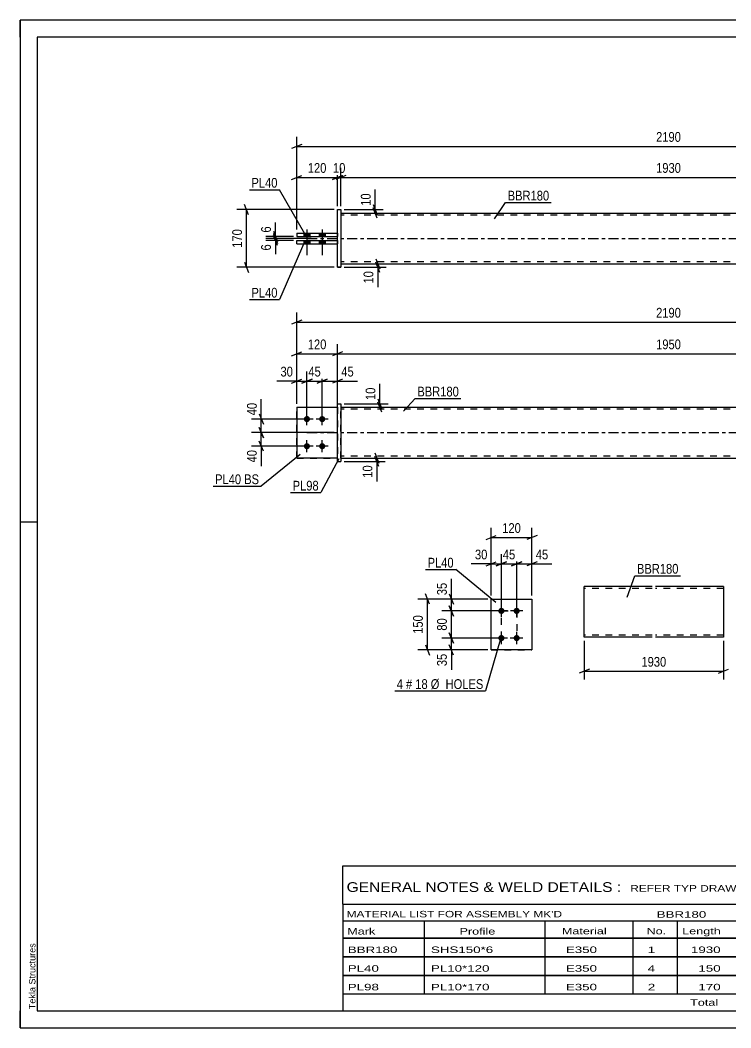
# Model space of a CAD drawing. Header units: millimetres. Extents: x 0 to 420, y 0 to 297.
# Drawn here: x 0 to 209.3, y 0 to 297 of the extents above; entities that cross this region are included whole.
import ezdxf

# ---------------------------------------------------------------- set-up
doc = ezdxf.new("R2010")
doc.units = ezdxf.units.MM
doc.linetypes.add('DXK_LINE_DOT2', pattern=[3.9198, 1.9599, -1.9599])
doc.linetypes.add('DXK_LINE_DOT3', pattern=[5.9187, 2.979, -0.9799, 0.9799, -0.9799])
doc.styles.add('Arial', font='ARIAL.TTF', dxfattribs={"height": 0.2})
doc.styles.add('Arial Narrow', font='ARIALN.TTF', dxfattribs={"height": 0.2})

# ---------------------------------------------------------------- blocks, each defined once
blk = doc.blocks.new('Unknown-580608626-1163')
at = {"color": 5, "linetype": 'Continuous'}
for p, q in [((420, 297), (0, 297)), ((0, 297), (0, 0)), ((0, 292), (0, 297)), ((415, 292), (5, 292)), ((5, 292), (5, 5)), ((5, 149), (0, 149)), ((0, 0), (0, 5)), ((5, 5), (415, 5)), ((0, 0), (420, 0))]:
    blk.add_line(p, q, dxfattribs=at)
at = {"color": 174, "linetype": 'Continuous', "style": 'Arial'}
blk.add_text('Tekla Structures', height=1.9102, rotation=90, dxfattribs=at).set_placement((4.5, 5.5))
blk = doc.blocks.new('Part-580608626-1769 - 1733')
at = {"color": 2, "linetype": 'Continuous'}
for p, q in [((81.47, 182.93), (93.47, 182.93)), ((81.47, 182.93), (81.47, 167.93)), ((93.47, 167.93), (81.47, 167.93)), ((81.47, 167.93), (81.47, 167.93))]:
    blk.add_line(p, q, dxfattribs=at)
at = {"color": 7, "linetype": 'DXK_LINE_DOT2'}
for p, q in [((81.47, 182.93), (93.47, 182.93)), ((93.47, 182.93), (93.47, 182.93)), ((93.47, 182.93), (93.47, 167.93)), ((81.47, 167.93), (93.47, 167.93))]:
    blk.add_line(p, q, dxfattribs=at)
blk = doc.blocks.new('Part-580608626-1759 - 1733')
at = {"color": 2, "linetype": 'Continuous'}
for p, q in [((93.47, 183.93), (94.47, 183.93)), ((93.47, 183.93), (94.47, 183.93)), ((93.47, 166.93), (93.47, 183.93)), ((94.47, 183.93), (94.47, 183.93)), ((94.47, 183.93), (94.47, 183.93)), ((94.47, 183.93), (94.47, 166.93)), ((93.47, 166.93), (94.47, 166.93))]:
    blk.add_line(p, q, dxfattribs=at)
at = {"color": 7, "linetype": 'DXK_LINE_DOT2'}
blk.add_line((93.47, 166.93), (94.47, 166.93), dxfattribs=at)
blk = doc.blocks.new('Part-580608626-1764 - 1733')
at = {"color": 7, "linetype": 'DXK_LINE_DOT2'}
for p, q in [((81.47, 182.93), (93.47, 182.93)), ((81.47, 182.93), (93.47, 182.93)), ((81.47, 167.93), (81.47, 182.93)), ((93.47, 182.93), (93.47, 182.93)), ((93.47, 182.93), (93.47, 167.93)), ((81.47, 167.93), (93.47, 167.93)), ((93.47, 167.93), (81.47, 167.93)), ((81.47, 167.93), (81.47, 167.93))]:
    blk.add_line(p, q, dxfattribs=at)
blk = doc.blocks.new('Part-580608626-1779 - 1733')
at = {"color": 2, "linetype": 'Continuous'}
for p, q in [((94.47, 182.93), (287.49, 182.93)), ((94.47, 167.93), (287.49, 167.93))]:
    blk.add_line(p, q, dxfattribs=at)
at = {"color": 7, "linetype": 'DXK_LINE_DOT2'}
for p, q in [((94.47, 167.93), (94.47, 182.93)), ((287.49, 182.33), (94.47, 182.33)), ((287.49, 182.93), (287.49, 167.93)), ((287.49, 168.53), (94.47, 168.53))]:
    blk.add_line(p, q, dxfattribs=at)
at = {"color": 7, "linetype": 'DXK_LINE_DOT3'}
blk.add_line((84.47, 175.43), (297.49, 175.43), dxfattribs=at)
blk = doc.blocks.new('Bolt-580608626-1781 - 1733')
at = {"linetype": 'Continuous'}
for points in [[(84.47, 180.33), (84.65, 180.31), (84.83, 180.25), (84.99, 180.15), (85.13, 180.03), (85.24, 179.88), (85.32, 179.7), (85.36, 179.52), (85.36, 179.33), (85.32, 179.15), (85.24, 178.98), (85.13, 178.82), (84.99, 178.7), (84.83, 178.6), (84.65, 178.55), (84.47, 178.53), (84.28, 178.55), (84.1, 178.6), (83.94, 178.7), (83.8, 178.82), (83.69, 178.98), (83.61, 179.15), (83.57, 179.33), (83.57, 179.52), (83.61, 179.7), (83.69, 179.88), (83.8, 180.03), (83.94, 180.15), (84.1, 180.25), (84.28, 180.31)], [(88.97, 180.33), (89.15, 180.31), (89.33, 180.25), (89.49, 180.15), (89.63, 180.03), (89.74, 179.88), (89.82, 179.7), (89.86, 179.52), (89.86, 179.33), (89.82, 179.15), (89.74, 178.98), (89.63, 178.82), (89.49, 178.7), (89.33, 178.6), (89.15, 178.55), (88.97, 178.53), (88.78, 178.55), (88.6, 178.6), (88.44, 178.7), (88.3, 178.82), (88.19, 178.98), (88.11, 179.15), (88.07, 179.33), (88.07, 179.52), (88.11, 179.7), (88.19, 179.88), (88.3, 180.03), (88.44, 180.15), (88.6, 180.25), (88.78, 180.31)], [(84.47, 172.33), (84.65, 172.31), (84.83, 172.25), (84.99, 172.15), (85.13, 172.03), (85.24, 171.88), (85.32, 171.7), (85.36, 171.52), (85.36, 171.33), (85.32, 171.15), (85.24, 170.98), (85.13, 170.82), (84.99, 170.7), (84.83, 170.6), (84.65, 170.55), (84.47, 170.53), (84.28, 170.55), (84.1, 170.6), (83.94, 170.7), (83.8, 170.82), (83.69, 170.98), (83.61, 171.15), (83.57, 171.33), (83.57, 171.52), (83.61, 171.7), (83.69, 171.88), (83.8, 172.03), (83.94, 172.15), (84.1, 172.25), (84.28, 172.31)], [(88.97, 172.33), (89.15, 172.31), (89.33, 172.25), (89.49, 172.15), (89.63, 172.03), (89.74, 171.88), (89.82, 171.7), (89.86, 171.52), (89.86, 171.33), (89.82, 171.15), (89.74, 170.98), (89.63, 170.82), (89.49, 170.7), (89.33, 170.6), (89.15, 170.55), (88.97, 170.53), (88.78, 170.55), (88.6, 170.6), (88.44, 170.7), (88.3, 170.82), (88.19, 170.98), (88.11, 171.15), (88.07, 171.33), (88.07, 171.52), (88.11, 171.7), (88.19, 171.88), (88.3, 172.03), (88.44, 172.15), (88.6, 172.25), (88.78, 172.31)]]:
    blk.add_hatch(color=1, dxfattribs=at).paths.add_polyline_path(points)
at = {"color": 1, "linetype": 'Continuous'}
for p, q in [((84.47, 177.63), (84.47, 181.23)), ((88.97, 177.63), (88.97, 181.23)), ((86.27, 179.43), (82.67, 179.43)), ((90.77, 179.43), (87.17, 179.43)), ((84.47, 169.63), (84.47, 173.23)), ((88.97, 169.63), (88.97, 173.23)), ((86.27, 171.43), (82.67, 171.43)), ((90.77, 171.43), (87.17, 171.43))]:
    blk.add_line(p, q, dxfattribs=at)
blk = doc.blocks.new('Bolt-580608626-1398 - 1390')
at = {"linetype": 'Continuous'}
for points in [[(83.57, 233.26), (85.37, 233.26), (85.37, 234.26), (83.57, 234.26)], [(83.57, 233.26), (85.37, 233.26), (85.37, 234.26), (83.57, 234.26)], [(83.57, 231.06), (85.37, 231.06), (85.37, 232.06), (83.57, 232.06)], [(83.57, 231.06), (85.37, 231.06), (85.37, 232.06), (83.57, 232.06)], [(88.07, 233.26), (89.87, 233.26), (89.87, 234.26), (88.07, 234.26)], [(88.07, 233.26), (89.87, 233.26), (89.87, 234.26), (88.07, 234.26)], [(88.07, 231.06), (89.87, 231.06), (89.87, 232.06), (88.07, 232.06)], [(88.07, 231.06), (89.87, 231.06), (89.87, 232.06), (88.07, 232.06)]]:
    blk.add_hatch(color=1, dxfattribs=at).paths.add_polyline_path(points)
at = {"color": 1, "linetype": 'Continuous'}
for p, q in [((84.47, 235.26), (84.47, 227.76)), ((84.47, 235.26), (84.47, 227.76)), ((88.97, 235.26), (88.97, 227.76)), ((88.97, 235.26), (88.97, 227.76)), ((83.57, 234.26), (83.57, 233.26)), ((83.57, 234.26), (83.57, 233.26)), ((83.57, 232.06), (83.57, 231.06)), ((83.57, 232.06), (83.57, 231.06)), ((85.37, 234.26), (85.37, 233.26)), ((85.37, 234.26), (85.37, 233.26)), ((85.37, 232.06), (85.37, 231.06)), ((85.37, 232.06), (85.37, 231.06)), ((88.07, 234.26), (88.07, 233.26)), ((88.07, 234.26), (88.07, 233.26)), ((88.07, 232.06), (88.07, 231.06)), ((88.07, 232.06), (88.07, 231.06)), ((89.87, 234.26), (89.87, 233.26)), ((89.87, 234.26), (89.87, 233.26)), ((89.87, 232.06), (89.87, 231.06)), ((89.87, 232.06), (89.87, 231.06))]:
    blk.add_line(p, q, dxfattribs=at)
blk = doc.blocks.new('Part-580608626-1441 - 1390')
at = {"color": 2, "linetype": 'Continuous'}
for p, q in [((81.47, 232.06), (93.47, 232.06)), ((81.47, 232.06), (93.47, 232.06)), ((81.47, 231.06), (81.47, 232.06)), ((81.47, 231.06), (93.47, 231.06))]:
    blk.add_line(p, q, dxfattribs=at)
at = {"color": 7, "linetype": 'DXK_LINE_DOT2'}
for p, q in [((81.47, 232.06), (81.47, 232.06)), ((81.47, 232.06), (81.47, 232.06)), ((93.47, 232.06), (93.47, 231.06)), ((81.47, 231.06), (93.47, 231.06))]:
    blk.add_line(p, q, dxfattribs=at)
blk = doc.blocks.new('Part-580608626-1425 - 1390')
at = {"color": 2, "linetype": 'Continuous'}
for p, q in [((94.47, 240.16), (287.49, 240.16)), ((94.47, 225.16), (287.49, 225.16))]:
    blk.add_line(p, q, dxfattribs=at)
at = {"color": 7, "linetype": 'DXK_LINE_DOT2'}
for p, q in [((94.47, 240.16), (94.47, 225.16)), ((287.49, 239.56), (94.47, 239.56)), ((287.49, 240.16), (287.49, 225.16)), ((287.49, 225.76), (94.47, 225.76))]:
    blk.add_line(p, q, dxfattribs=at)
at = {"color": 7, "linetype": 'DXK_LINE_DOT3'}
blk.add_line((84.47, 232.66), (297.49, 232.66), dxfattribs=at)
blk = doc.blocks.new('Part-580608626-1446 - 1390')
at = {"color": 2, "linetype": 'Continuous'}
for p, q in [((81.47, 234.26), (93.47, 234.26)), ((81.47, 234.26), (93.47, 234.26)), ((81.47, 234.26), (81.47, 233.26)), ((81.47, 233.26), (93.47, 233.26))]:
    blk.add_line(p, q, dxfattribs=at)
at = {"color": 7, "linetype": 'DXK_LINE_DOT2'}
for p, q in [((81.47, 234.26), (81.47, 234.26)), ((81.47, 234.26), (81.47, 234.26)), ((81.47, 233.26), (93.47, 233.26)), ((93.47, 234.26), (93.47, 233.26))]:
    blk.add_line(p, q, dxfattribs=at)
blk = doc.blocks.new('Part-580608626-1447 - 1390')
at = {"color": 2, "linetype": 'Continuous'}
for p, q in [((93.47, 241.16), (94.47, 241.16)), ((93.47, 241.16), (94.47, 241.16)), ((93.47, 224.16), (93.47, 241.16)), ((94.47, 241.16), (94.47, 241.16)), ((94.47, 241.16), (94.47, 224.16)), ((94.47, 224.16), (93.47, 224.16))]:
    blk.add_line(p, q, dxfattribs=at)
at = {"color": 7, "linetype": 'DXK_LINE_DOT2'}
for q in [(94.47, 224.16), (93.47, 224.16)]:
    blk.add_line((93.47, 224.16), q, dxfattribs=at)
blk = doc.blocks.new('Part-580608626-2112 - 2105')
at = {"color": 2, "linetype": 'Continuous'}
for p, q in [((138.75, 126.38), (150.75, 126.38)), ((138.75, 111.38), (138.75, 126.38)), ((150.75, 126.38), (150.75, 126.38)), ((150.75, 126.38), (150.75, 111.38)), ((150.75, 111.38), (138.75, 111.38)), ((138.75, 111.38), (138.75, 111.38))]:
    blk.add_line(p, q, dxfattribs=at)
at = {"color": 7, "linetype": 'DXK_LINE_DOT2'}
for p, q in [((138.75, 126.38), (150.75, 126.38)), ((138.75, 111.38), (150.75, 111.38)), ((138.75, 111.38), (138.75, 111.38))]:
    blk.add_line(p, q, dxfattribs=at)
blk = doc.blocks.new('Bolt-580608626-2145 - 2105')
at = {"linetype": 'Continuous'}
for points in [[(141.75, 121.98), (141.56, 122), (141.38, 122.06), (141.22, 122.16), (141.08, 122.28), (140.97, 122.43), (140.89, 122.61), (140.85, 122.79), (140.85, 122.98), (140.89, 123.16), (140.97, 123.33), (141.08, 123.49), (141.22, 123.61), (141.38, 123.71), (141.56, 123.76), (141.75, 123.78), (141.93, 123.76), (142.11, 123.71), (142.28, 123.61), (142.41, 123.49), (142.53, 123.33), (142.6, 123.16), (142.64, 122.98), (142.64, 122.79), (142.6, 122.61), (142.53, 122.43), (142.41, 122.28), (142.28, 122.16), (142.11, 122.06), (141.93, 122)], [(146.25, 121.98), (146.06, 122), (145.88, 122.06), (145.72, 122.16), (145.58, 122.28), (145.47, 122.43), (145.39, 122.61), (145.35, 122.79), (145.35, 122.98), (145.39, 123.16), (145.47, 123.33), (145.58, 123.49), (145.72, 123.61), (145.88, 123.71), (146.06, 123.76), (146.25, 123.78), (146.43, 123.76), (146.61, 123.71), (146.78, 123.61), (146.91, 123.49), (147.03, 123.33), (147.1, 123.16), (147.14, 122.98), (147.14, 122.79), (147.1, 122.61), (147.03, 122.43), (146.91, 122.28), (146.78, 122.16), (146.61, 122.06), (146.43, 122)], [(141.75, 113.98), (141.56, 114), (141.38, 114.06), (141.22, 114.16), (141.08, 114.28), (140.97, 114.43), (140.89, 114.61), (140.85, 114.79), (140.85, 114.98), (140.89, 115.16), (140.97, 115.33), (141.08, 115.49), (141.22, 115.61), (141.38, 115.71), (141.56, 115.76), (141.75, 115.78), (141.93, 115.76), (142.11, 115.71), (142.28, 115.61), (142.41, 115.49), (142.53, 115.33), (142.6, 115.16), (142.64, 114.98), (142.64, 114.79), (142.6, 114.61), (142.53, 114.43), (142.41, 114.28), (142.28, 114.16), (142.11, 114.06), (141.93, 114)], [(146.25, 113.98), (146.06, 114), (145.88, 114.06), (145.72, 114.16), (145.58, 114.28), (145.47, 114.43), (145.39, 114.61), (145.35, 114.79), (145.35, 114.98), (145.39, 115.16), (145.47, 115.33), (145.58, 115.49), (145.72, 115.61), (145.88, 115.71), (146.06, 115.76), (146.25, 115.78), (146.43, 115.76), (146.61, 115.71), (146.78, 115.61), (146.91, 115.49), (147.03, 115.33), (147.1, 115.16), (147.14, 114.98), (147.14, 114.79), (147.1, 114.61), (147.03, 114.43), (146.91, 114.28), (146.78, 114.16), (146.61, 114.06), (146.43, 114)]]:
    blk.add_hatch(color=1, dxfattribs=at).paths.add_polyline_path(points)
at = {"color": 1, "linetype": 'Continuous'}
for p, q in [((143.55, 122.88), (139.95, 122.88)), ((141.75, 121.08), (141.75, 124.68)), ((148.05, 122.88), (144.45, 122.88)), ((146.25, 121.08), (146.25, 124.68)), ((141.75, 113.08), (141.75, 116.68)), ((146.25, 113.08), (146.25, 116.68)), ((143.55, 114.88), (139.95, 114.88)), ((148.05, 114.88), (144.45, 114.88))]:
    blk.add_line(p, q, dxfattribs=at)
blk = doc.blocks.new('Part-580608626-2301 - 2294')
at = {"color": 2, "linetype": 'Continuous'}
for p, q in [((186.16, 130.1), (166.16, 130.1)), ((166.16, 115.19), (166.16, 130.1)), ((207.16, 130.1), (187.16, 130.1)), ((207.16, 130.1), (207.16, 115.1)), ((166.16, 115.1), (166.16, 115.19)), ((186.16, 115.1), (166.16, 115.1)), ((207.16, 115.1), (187.16, 115.1))]:
    blk.add_line(p, q, dxfattribs=at)
at = {"color": 7, "linetype": 'DXK_LINE_DOT2'}
for p, q in [((186.16, 129.5), (166.16, 129.5)), ((207.16, 129.5), (187.16, 129.5)), ((166.16, 115.7), (166.16, 115.74)), ((186.16, 115.7), (166.16, 115.7)), ((207.16, 115.7), (187.16, 115.7)), ((207.16, 115.7), (207.16, 115.74))]:
    blk.add_line(p, q, dxfattribs=at)
blk = doc.blocks.new('Rectangle-580608626-2255 - 2105')
at = {"color": 1, "linetype": 'DXK_LINE_DOT2'}
blk.add_lwpolyline([(141.75, 122.88), (146.25, 122.88), (146.25, 114.88), (141.75, 114.88), (141.75, 122.88)], close=True, dxfattribs=at)
blk = doc.blocks.new('StraightDimension-580608626-1955 - 1733')
at = {"color": 7, "linetype": 'Continuous'}
for p, q in [((83.47, 179.43), (68.18, 179.43)), ((70.43, 180.93), (71.63, 177.93)), ((71.03, 175.43), (71.03, 179.43)), ((92.47, 175.43), (68.18, 175.43)), ((71.63, 173.93), (70.43, 176.93))]:
    blk.add_line(p, q, dxfattribs=at)
at = {"color": 0}
blk.add_wipeout([(70.28, 184.81), (66.08, 184.81), (66.08, 179.95), (70.28, 179.95)], dxfattribs=at)
at = {"color": 7, "linetype": 'Continuous'}
blk.add_line((71.03, 179.43), (71.03, 185.33), dxfattribs=at)
blk.add_line((71.03, 179.43), (71.03, 185.33), dxfattribs=at)
at = {"color": 3, "style": 'Arial Narrow'}
blk.add_text('40', height=2.863, rotation=90.0002, dxfattribs=at).set_placement((69.68, 180.55))
blk = doc.blocks.new('StraightDimension-580608626-1784 - 1733')
at = {"color": 7, "linetype": 'Continuous'}
for p, q in [((104.49, 169.43), (105.69, 166.43)), ((95.47, 167.93), (107.49, 167.93)), ((95.47, 166.93), (107.49, 166.93)), ((105.69, 165.43), (104.49, 168.43)), ((105.09, 166.93), (105.09, 167.93))]:
    blk.add_line(p, q, dxfattribs=at)
at = {"color": 0}
blk.add_wipeout([(104.34, 166.4), (100.14, 166.4), (100.14, 161.54), (104.34, 161.54)], dxfattribs=at)
at = {"color": 7, "linetype": 'Continuous'}
blk.add_line((105.09, 166.93), (105.09, 161.02), dxfattribs=at)
blk.add_line((105.09, 166.93), (105.09, 161.02), dxfattribs=at)
at = {"color": 3, "style": 'Arial Narrow'}
blk.add_text('10', height=2.863, rotation=90.0002, dxfattribs=at).set_placement((103.74, 162.14))
blk = doc.blocks.new('StraightDimension-580608626-1857 - 1733')
at = {"color": 7, "linetype": 'Continuous'}
for p, q in [((82.97, 208.58), (79.97, 207.38)), ((81.47, 183.93), (81.47, 210.83)), ((81.47, 207.98), (300.49, 207.98)), ((298.99, 207.38), (301.99, 208.58)), ((300.49, 183.93), (300.49, 210.83))]:
    blk.add_line(p, q, dxfattribs=at)
at = {"color": 0}
blk.add_wipeout([(195.23, 208.73), (195.23, 212.93), (186.72, 212.93), (186.72, 208.73)], dxfattribs=at)
at = {"color": 3, "style": 'Arial Narrow'}
blk.add_text('2190', height=2.863, dxfattribs=at).set_placement((187.32, 209.33))
blk = doc.blocks.new('StraightDimension-580608626-1793 - 1733')
at = {"color": 7, "linetype": 'Continuous'}
for p, q in [((105.37, 185.43), (106.57, 182.43)), ((106.57, 181.43), (105.37, 184.43)), ((95.47, 183.93), (108.37, 183.93)), ((95.47, 182.93), (108.37, 182.93)), ((105.97, 182.93), (105.97, 183.93))]:
    blk.add_line(p, q, dxfattribs=at)
at = {"color": 0}
blk.add_wipeout([(105.22, 189.31), (101.02, 189.31), (101.02, 184.45), (105.22, 184.45)], dxfattribs=at)
at = {"color": 7, "linetype": 'Continuous'}
blk.add_line((105.97, 183.93), (105.97, 189.83), dxfattribs=at)
blk.add_line((105.97, 183.93), (105.97, 189.83), dxfattribs=at)
at = {"color": 3, "style": 'Arial Narrow'}
blk.add_text('10', height=2.863, rotation=90.0002, dxfattribs=at).set_placement((104.62, 185.05))
blk = doc.blocks.new('StraightDimension-580608626-1930 - 1733')
at = {"color": 7, "linetype": 'Continuous'}
for p, q in [((79.97, 198.06), (82.97, 199.26)), ((81.47, 183.93), (81.47, 201.51)), ((94.97, 199.26), (91.97, 198.06)), ((93.47, 176.43), (93.47, 201.51)), ((81.47, 198.66), (93.47, 198.66))]:
    blk.add_line(p, q, dxfattribs=at)
at = {"color": 0}
blk.add_wipeout([(90.81, 199.41), (90.81, 203.61), (84.12, 203.61), (84.12, 199.41)], dxfattribs=at)
at = {"color": 3, "style": 'Arial Narrow'}
blk.add_text('120', height=2.863, dxfattribs=at).set_placement((84.72, 200.01))
blk = doc.blocks.new('StraightDimension-580608626-1915 - 1733')
at = {"color": 7, "linetype": 'Continuous'}
for p, q in [((94.97, 199.26), (91.97, 198.06)), ((93.47, 176.43), (93.47, 201.51)), ((286.99, 198.06), (289.99, 199.26)), ((288.49, 183.93), (288.49, 201.51)), ((93.47, 198.66), (288.49, 198.66))]:
    blk.add_line(p, q, dxfattribs=at)
at = {"color": 0}
blk.add_wipeout([(195.23, 199.41), (195.23, 203.61), (186.72, 203.61), (186.72, 199.41)], dxfattribs=at)
at = {"color": 3, "style": 'Arial Narrow'}
blk.add_text('1950', height=2.863, dxfattribs=at).set_placement((187.32, 200.01))
blk = doc.blocks.new('StraightDimension-580608626-1946 - 1733')
at = {"color": 7, "linetype": 'Continuous'}
for p, q in [((92.47, 175.43), (68.18, 175.43)), ((70.43, 176.93), (71.63, 173.93)), ((71.03, 171.43), (71.03, 175.43)), ((71.63, 169.93), (70.43, 172.93)), ((83.47, 171.43), (68.18, 171.43))]:
    blk.add_line(p, q, dxfattribs=at)
at = {"color": 0}
blk.add_wipeout([(70.28, 170.9), (66.08, 170.9), (66.08, 166.05), (70.28, 166.05)], dxfattribs=at)
at = {"color": 7, "linetype": 'Continuous'}
blk.add_line((71.03, 171.43), (71.03, 165.52), dxfattribs=at)
blk.add_line((71.03, 171.43), (71.03, 165.52), dxfattribs=at)
at = {"color": 3, "style": 'Arial Narrow'}
blk.add_text('40', height=2.863, rotation=90.0002, dxfattribs=at).set_placement((69.68, 166.65))
blk = doc.blocks.new('StraightDimension-580608626-1965 - 1733')
at = {"color": 7, "linetype": 'Continuous'}
for p, q in [((88.97, 180.43), (88.97, 193.48)), ((93.47, 183.93), (93.47, 193.48)), ((87.47, 190.03), (90.47, 191.23)), ((88.97, 190.63), (93.47, 190.63)), ((94.97, 191.23), (91.97, 190.03))]:
    blk.add_line(p, q, dxfattribs=at)
at = {"color": 0}
blk.add_wipeout([(98.85, 191.38), (98.85, 195.58), (93.99, 195.58), (93.99, 191.38)], dxfattribs=at)
at = {"color": 7, "linetype": 'Continuous'}
blk.add_line((93.47, 190.63), (99.37, 190.63), dxfattribs=at)
blk.add_line((93.47, 190.63), (99.37, 190.63), dxfattribs=at)
at = {"color": 3, "style": 'Arial Narrow'}
blk.add_text('45', height=2.863, dxfattribs=at).set_placement((94.59, 191.98))
blk = doc.blocks.new('StraightDimension-580608626-1982 - 1733')
at = {"color": 7, "linetype": 'Continuous'}
for p, q in [((84.47, 180.43), (84.47, 193.48)), ((88.97, 180.43), (88.97, 193.48)), ((82.97, 190.03), (85.97, 191.23)), ((84.47, 190.63), (88.97, 190.63)), ((90.47, 191.23), (87.47, 190.03))]:
    blk.add_line(p, q, dxfattribs=at)
at = {"color": 0}
blk.add_wipeout([(89.14, 191.38), (89.14, 195.58), (84.29, 195.58), (84.29, 191.38)], dxfattribs=at)
at = {"color": 3, "style": 'Arial Narrow'}
blk.add_text('45', height=2.863, dxfattribs=at).set_placement((84.89, 191.98))
blk = doc.blocks.new('StraightDimension-580608626-1995 - 1733')
at = {"color": 7, "linetype": 'Continuous'}
for p, q in [((81.47, 183.93), (81.47, 193.48)), ((84.47, 180.43), (84.47, 193.48)), ((79.97, 190.03), (82.97, 191.23)), ((81.47, 190.63), (84.47, 190.63)), ((85.97, 191.23), (82.97, 190.03))]:
    blk.add_line(p, q, dxfattribs=at)
at = {"color": 0}
blk.add_wipeout([(80.94, 191.38), (80.94, 195.58), (76.08, 195.58), (76.08, 191.38)], dxfattribs=at)
at = {"color": 7, "linetype": 'Continuous'}
blk.add_line((81.47, 190.63), (75.56, 190.63), dxfattribs=at)
blk.add_line((81.47, 190.63), (75.56, 190.63), dxfattribs=at)
at = {"color": 3, "style": 'Arial Narrow'}
blk.add_text('30', height=2.863, dxfattribs=at).set_placement((76.68, 191.98))
blk = doc.blocks.new('StraightDimension-580608626-1676 - 1390')
at = {"color": 7, "linetype": 'Continuous'}
for p, q in [((85.72, 232.66), (72.35, 232.66)), ((80.47, 232.06), (72.35, 232.06)), ((74.6, 234.16), (75.8, 231.16)), ((75.8, 230.56), (74.6, 233.56)), ((75.2, 232.06), (75.2, 232.66))]:
    blk.add_line(p, q, dxfattribs=at)
at = {"color": 0}
blk.add_wipeout([(74.45, 231.54), (70.25, 231.54), (70.25, 228.51), (74.45, 228.51)], dxfattribs=at)
at = {"color": 7, "linetype": 'Continuous'}
blk.add_line((75.2, 232.06), (75.2, 227.99), dxfattribs=at)
blk.add_line((75.2, 232.06), (75.2, 227.99), dxfattribs=at)
at = {"color": 3, "style": 'Arial Narrow'}
blk.add_text('6', height=2.86, rotation=90.0002, dxfattribs=at).set_placement((73.85, 229.11))
blk = doc.blocks.new('StraightDimension-580608626-1488 - 1390')
at = {"color": 7, "linetype": 'Continuous'}
for p, q in [((104.77, 226.66), (105.97, 223.66)), ((95.47, 225.16), (107.77, 225.16)), ((95.47, 224.16), (107.77, 224.16)), ((105.97, 222.66), (104.77, 225.66)), ((105.37, 224.16), (105.37, 225.16))]:
    blk.add_line(p, q, dxfattribs=at)
at = {"color": 0}
blk.add_wipeout([(104.62, 223.64), (100.42, 223.64), (100.42, 218.78), (104.62, 218.78)], dxfattribs=at)
at = {"color": 7, "linetype": 'Continuous'}
blk.add_line((105.37, 224.16), (105.37, 218.26), dxfattribs=at)
blk.add_line((105.37, 224.16), (105.37, 218.26), dxfattribs=at)
at = {"color": 3, "style": 'Arial Narrow'}
blk.add_text('10', height=2.863, rotation=90.0002, dxfattribs=at).set_placement((104.02, 219.38))
blk = doc.blocks.new('StraightDimension-580608626-1498 - 1390')
at = {"color": 7, "linetype": 'Continuous'}
for p, q in [((95.47, 241.16), (106.97, 241.16)), ((103.97, 242.66), (105.17, 239.66)), ((105.17, 238.66), (103.97, 241.66)), ((104.57, 240.16), (104.57, 241.16)), ((95.47, 240.16), (106.97, 240.16))]:
    blk.add_line(p, q, dxfattribs=at)
at = {"color": 0}
blk.add_wipeout([(103.82, 246.54), (99.62, 246.54), (99.62, 241.69), (103.82, 241.69)], dxfattribs=at)
at = {"color": 7, "linetype": 'Continuous'}
blk.add_line((104.57, 241.16), (104.57, 247.07), dxfattribs=at)
blk.add_line((104.57, 241.16), (104.57, 247.07), dxfattribs=at)
at = {"color": 3, "style": 'Arial Narrow'}
blk.add_text('10', height=2.863, rotation=90.0002, dxfattribs=at).set_placement((103.22, 242.29))
blk = doc.blocks.new('StraightDimension-580608626-1509 - 1390')
at = {"color": 7, "linetype": 'Continuous'}
for p, q in [((92.47, 241.16), (63.84, 241.16)), ((67.29, 239.66), (66.09, 242.66)), ((66.69, 224.16), (66.69, 241.16)), ((92.47, 224.16), (63.84, 224.16)), ((66.09, 225.66), (67.29, 222.66))]:
    blk.add_line(p, q, dxfattribs=at)
at = {"color": 0}
blk.add_wipeout([(65.94, 236), (61.74, 236), (61.74, 229.32), (65.94, 229.32)], dxfattribs=at)
at = {"color": 3, "style": 'Arial Narrow'}
blk.add_text('170', height=2.863, rotation=90.0002, dxfattribs=at).set_placement((65.34, 229.92))
blk = doc.blocks.new('StraightDimension-580608626-1520 - 1390')
at = {"color": 7, "linetype": 'Continuous'}
for p, q in [((81.47, 235.26), (81.47, 262.65)), ((300.49, 235.26), (300.49, 262.65)), ((82.97, 260.4), (79.97, 259.2)), ((81.47, 259.8), (300.49, 259.8)), ((298.99, 259.2), (301.99, 260.4))]:
    blk.add_line(p, q, dxfattribs=at)
at = {"color": 0}
blk.add_wipeout([(195.23, 260.55), (195.23, 264.75), (186.72, 264.75), (186.72, 260.55)], dxfattribs=at)
at = {"color": 3, "style": 'Arial Narrow'}
blk.add_text('2190', height=2.863, dxfattribs=at).set_placement((187.32, 261.15))
blk = doc.blocks.new('StraightDimension-580608626-1531 - 1390')
at = {"color": 7, "linetype": 'Continuous'}
for p, q in [((81.47, 235.26), (81.47, 253.51)), ((93.47, 242.16), (93.47, 253.51)), ((79.97, 250.06), (82.97, 251.26)), ((81.47, 250.66), (93.47, 250.66)), ((94.97, 251.26), (91.97, 250.06))]:
    blk.add_line(p, q, dxfattribs=at)
at = {"color": 0}
blk.add_wipeout([(90.81, 251.41), (90.81, 255.61), (84.12, 255.61), (84.12, 251.41)], dxfattribs=at)
at = {"color": 3, "style": 'Arial Narrow'}
blk.add_text('120', height=2.863, dxfattribs=at).set_placement((84.72, 252.01))
blk = doc.blocks.new('StraightDimension-580608626-1541 - 1390')
at = {"color": 7, "linetype": 'Continuous'}
for p, q in [((93.47, 242.16), (93.47, 253.51)), ((94.47, 242.16), (94.47, 253.51)), ((91.97, 250.06), (94.97, 251.26)), ((95.97, 251.26), (92.97, 250.06)), ((93.47, 250.66), (94.47, 250.66))]:
    blk.add_line(p, q, dxfattribs=at)
at = {"color": 0}
blk.add_wipeout([(96.39, 251.41), (96.39, 255.61), (91.54, 255.61), (91.54, 251.41)], dxfattribs=at)
at = {"color": 3, "style": 'Arial Narrow'}
blk.add_text('10', height=2.863, dxfattribs=at).set_placement((92.14, 252.01))
blk = doc.blocks.new('StraightDimension-580608626-1571 - 1390')
at = {"color": 7, "linetype": 'Continuous'}
for p, q in [((94.47, 242.16), (94.47, 253.51)), ((287.49, 242.16), (287.49, 253.51)), ((95.97, 251.26), (92.97, 250.06)), ((94.47, 250.66), (287.49, 250.66)), ((285.99, 250.06), (288.99, 251.26))]:
    blk.add_line(p, q, dxfattribs=at)
at = {"color": 0}
blk.add_wipeout([(195.23, 251.41), (195.23, 255.61), (186.72, 255.61), (186.72, 251.41)], dxfattribs=at)
at = {"color": 3, "style": 'Arial Narrow'}
blk.add_text('1930', height=2.863, dxfattribs=at).set_placement((187.32, 252.01))
blk = doc.blocks.new('StraightDimension-580608626-1686 - 1390')
at = {"color": 7, "linetype": 'Continuous'}
for p, q in [((74.6, 234.76), (75.8, 231.76)), ((80.47, 233.26), (72.35, 233.26)), ((85.72, 232.66), (72.35, 232.66)), ((75.8, 231.16), (74.6, 234.16)), ((75.2, 232.66), (75.2, 233.26))]:
    blk.add_line(p, q, dxfattribs=at)
at = {"color": 0}
blk.add_wipeout([(74.45, 236.82), (70.25, 236.82), (70.25, 233.79), (74.45, 233.79)], dxfattribs=at)
at = {"color": 7, "linetype": 'Continuous'}
blk.add_line((75.2, 233.26), (75.2, 237.34), dxfattribs=at)
blk.add_line((75.2, 233.26), (75.2, 237.34), dxfattribs=at)
at = {"color": 3, "style": 'Arial Narrow'}
blk.add_text('6', height=2.86, rotation=90.0002, dxfattribs=at).set_placement((73.85, 234.39))
blk = doc.blocks.new('StraightDimension-580608626-2165 - 2105')
at = {"color": 7, "linetype": 'Continuous'}
for p, q in [((144.75, 136.13), (147.75, 137.33)), ((146.25, 123.88), (146.25, 139.58)), ((146.25, 136.73), (150.75, 136.73)), ((152.25, 137.33), (149.25, 136.13)), ((150.75, 127.38), (150.75, 139.58))]:
    blk.add_line(p, q, dxfattribs=at)
at = {"color": 0}
blk.add_wipeout([(156.13, 137.48), (156.13, 141.68), (151.27, 141.68), (151.27, 137.48)], dxfattribs=at)
at = {"color": 7, "linetype": 'Continuous'}
blk.add_line((150.75, 136.73), (156.65, 136.73), dxfattribs=at)
blk.add_line((150.75, 136.73), (156.65, 136.73), dxfattribs=at)
at = {"color": 3, "style": 'Arial Narrow'}
blk.add_text('45', height=2.863, dxfattribs=at).set_placement((151.87, 138.08))
blk = doc.blocks.new('StraightDimension-580608626-2148 - 2105')
at = {"color": 7, "linetype": 'Continuous'}
for p, q in [((138.75, 127.38), (138.75, 147.38)), ((150.75, 127.38), (150.75, 147.38)), ((137.25, 143.93), (140.25, 145.13)), ((138.75, 144.53), (150.75, 144.53)), ((152.25, 145.13), (149.25, 143.93))]:
    blk.add_line(p, q, dxfattribs=at)
at = {"color": 0}
blk.add_wipeout([(148.09, 145.28), (148.09, 149.48), (141.4, 149.48), (141.4, 145.28)], dxfattribs=at)
at = {"color": 3, "style": 'Arial Narrow'}
blk.add_text('120', height=2.863, dxfattribs=at).set_placement((142, 145.88))
blk = doc.blocks.new('StraightDimension-580608626-2242 - 2105')
at = {"color": 7, "linetype": 'Continuous'}
for p, q in [((126.41, 116.38), (127.61, 113.38)), ((140.75, 114.88), (124.16, 114.88)), ((127.61, 109.88), (126.41, 112.88)), ((127.01, 111.38), (127.01, 114.88)), ((137.75, 111.38), (124.16, 111.38))]:
    blk.add_line(p, q, dxfattribs=at)
at = {"color": 0}
blk.add_wipeout([(126.26, 110.86), (122.06, 110.86), (122.06, 106), (126.26, 106)], dxfattribs=at)
at = {"color": 7, "linetype": 'Continuous'}
blk.add_line((127.01, 111.38), (127.01, 105.48), dxfattribs=at)
blk.add_line((127.01, 111.38), (127.01, 105.48), dxfattribs=at)
at = {"color": 3, "style": 'Arial Narrow'}
blk.add_text('35', height=2.863, rotation=90.0002, dxfattribs=at).set_placement((125.66, 106.6))
blk = doc.blocks.new('StraightDimension-580608626-2178 - 2105')
at = {"color": 7, "linetype": 'Continuous'}
for p, q in [((140.25, 136.13), (143.25, 137.33)), ((141.75, 123.88), (141.75, 139.58)), ((141.75, 136.73), (146.25, 136.73)), ((147.75, 137.33), (144.75, 136.13)), ((146.25, 123.88), (146.25, 139.58))]:
    blk.add_line(p, q, dxfattribs=at)
at = {"color": 0}
blk.add_wipeout([(146.42, 137.48), (146.42, 141.68), (141.57, 141.68), (141.57, 137.48)], dxfattribs=at)
at = {"color": 3, "style": 'Arial Narrow'}
blk.add_text('45', height=2.863, dxfattribs=at).set_placement((142.17, 138.08))
blk = doc.blocks.new('StraightDimension-580608626-2188 - 2105')
at = {"color": 7, "linetype": 'Continuous'}
for p, q in [((137.25, 136.13), (140.25, 137.33)), ((138.75, 127.38), (138.75, 139.58)), ((138.75, 136.73), (141.75, 136.73)), ((143.25, 137.33), (140.25, 136.13)), ((141.75, 123.88), (141.75, 139.58))]:
    blk.add_line(p, q, dxfattribs=at)
at = {"color": 0}
blk.add_wipeout([(138.22, 137.48), (138.22, 141.68), (133.36, 141.68), (133.36, 137.48)], dxfattribs=at)
at = {"color": 7, "linetype": 'Continuous'}
blk.add_line((138.75, 136.73), (132.84, 136.73), dxfattribs=at)
blk.add_line((138.75, 136.73), (132.84, 136.73), dxfattribs=at)
at = {"color": 3, "style": 'Arial Narrow'}
blk.add_text('30', height=2.863, dxfattribs=at).set_placement((133.96, 138.08))
blk = doc.blocks.new('StraightDimension-580608626-2202 - 2105')
at = {"color": 7, "linetype": 'Continuous'}
for p, q in [((120.55, 124.88), (119.35, 127.88)), ((137.75, 126.38), (117.1, 126.38)), ((119.95, 111.38), (119.95, 126.38)), ((119.35, 112.88), (120.55, 109.88)), ((137.75, 111.38), (117.1, 111.38))]:
    blk.add_line(p, q, dxfattribs=at)
at = {"color": 0}
blk.add_wipeout([(119.2, 122.23), (115, 122.23), (115, 115.54), (119.2, 115.54)], dxfattribs=at)
at = {"color": 3, "style": 'Arial Narrow'}
blk.add_text('150', height=2.863, rotation=90.0002, dxfattribs=at).set_placement((118.6, 116.14))
blk = doc.blocks.new('StraightDimension-580608626-2219 - 2105')
at = {"color": 7, "linetype": 'Continuous'}
for p, q in [((126.41, 127.88), (127.61, 124.88)), ((137.75, 126.38), (124.16, 126.38)), ((127.01, 122.88), (127.01, 126.38)), ((140.75, 122.88), (124.16, 122.88)), ((127.61, 121.38), (126.41, 124.38))]:
    blk.add_line(p, q, dxfattribs=at)
at = {"color": 0}
blk.add_wipeout([(126.26, 131.77), (122.06, 131.77), (122.06, 126.91), (126.26, 126.91)], dxfattribs=at)
at = {"color": 7, "linetype": 'Continuous'}
blk.add_line((127.01, 126.38), (127.01, 132.29), dxfattribs=at)
blk.add_line((127.01, 126.38), (127.01, 132.29), dxfattribs=at)
at = {"color": 3, "style": 'Arial Narrow'}
blk.add_text('35', height=2.863, rotation=90.0002, dxfattribs=at).set_placement((125.66, 127.51))
blk = doc.blocks.new('StraightDimension-580608626-2232 - 2105')
at = {"color": 7, "linetype": 'Continuous'}
for p, q in [((140.75, 122.88), (124.16, 122.88)), ((126.41, 124.38), (127.61, 121.38)), ((127.01, 114.88), (127.01, 122.88)), ((127.61, 113.38), (126.41, 116.38)), ((140.75, 114.88), (124.16, 114.88))]:
    blk.add_line(p, q, dxfattribs=at)
at = {"color": 0}
blk.add_wipeout([(126.26, 121.31), (122.06, 121.31), (122.06, 116.46), (126.26, 116.46)], dxfattribs=at)
at = {"color": 3, "style": 'Arial Narrow'}
blk.add_text('80', height=2.863, rotation=90.0002, dxfattribs=at).set_placement((125.66, 117.06))
blk = doc.blocks.new('StraightDimension-580608626-2305 - 2294')
at = {"color": 7, "linetype": 'Continuous'}
for p, q in [((166.16, 114.1), (166.16, 102.7)), ((207.16, 114.1), (207.16, 102.7)), ((167.66, 105.7), (164.66, 104.5)), ((166.16, 105.1), (207.16, 105.1)), ((205.66, 104.5), (208.66, 105.7))]:
    blk.add_line(p, q, dxfattribs=at)
at = {"color": 0}
blk.add_wipeout([(190.91, 105.85), (190.91, 110.05), (182.4, 110.05), (182.4, 105.85)], dxfattribs=at)
at = {"color": 3, "style": 'Arial Narrow'}
blk.add_text('1930', height=2.863, dxfattribs=at).set_placement((183, 106.45))
blk = doc.blocks.new('Unknown-580608626-3655')
at = {"color": 7, "linetype": 'Continuous'}
for p, q in [((95, 47.75), (255, 47.75)), ((95, 36.5), (95, 47.75)), ((255, 47.75), (255, 36.5)), ((95, 36.5), (255, 36.5)), ((95, 36.5), (95, 31.5)), ((255, 36.5), (255, 31.5)), ((95, 31.5), (255, 31.5)), ((95, 31.5), (95, 26.5)), ((119, 31.5), (119, 26.5)), ((154.5, 31.5), (154.5, 26.5)), ((180.5, 31.5), (180.5, 26.5)), ((193.5, 31.5), (193.5, 26.5)), ((211, 31.5), (211, 26.5)), ((233, 31.5), (233, 26.5)), ((255, 31.5), (255, 26.5)), ((95, 26.5), (255, 26.5)), ((95, 26.45), (95, 21.05)), ((95, 26.45), (255, 26.45)), ((119, 26.5), (119, 21)), ((154.5, 26.5), (154.5, 21)), ((180.5, 26.5), (180.5, 21)), ((193.5, 26.5), (193.5, 21)), ((211, 26.5), (211, 21)), ((233, 26.5), (233, 21)), ((255, 26.45), (255, 21.05)), ((95, 21.05), (255, 21.05)), ((95, 20.95), (95, 15.55)), ((95, 20.95), (255, 20.95)), ((119, 21), (119, 15.5)), ((154.5, 21), (154.5, 15.5)), ((180.5, 21), (180.5, 15.5)), ((193.5, 21), (193.5, 15.5)), ((211, 21), (211, 15.5)), ((233, 21), (233, 15.5)), ((255, 20.95), (255, 15.55)), ((95, 15.55), (255, 15.55)), ((95, 15.45), (95, 10.05)), ((95, 15.45), (255, 15.45)), ((119, 15.5), (119, 10)), ((154.5, 15.5), (154.5, 10)), ((180.5, 15.5), (180.5, 10)), ((193.5, 15.5), (193.5, 10)), ((211, 15.5), (211, 10)), ((233, 15.5), (233, 10)), ((255, 15.45), (255, 10.05)), ((95, 10.05), (255, 10.05)), ((95, 10), (255, 10)), ((95, 10), (95, 5)), ((211, 10), (211, 5)), ((233, 10), (233, 5)), ((255, 10), (255, 5)), ((95, 5), (255, 5))]:
    blk.add_line(p, q, dxfattribs=at)
at = {"color": 7, "style": 'Arial Narrow'}
for s, height, width, p in [('GENERAL NOTES & WELD DETAILS :', 2.8633, 1.4, (96.15, 40.06)), ('REFER TYP DRAWING TYP-01', 1.9089, 1.6, (179.7, 40.16)), ("MATERIAL LIST FOR ASSEMBLY MK'D", 1.9089, 1.6, (96.15, 32.56)), ('BBR180', 1.909, 1.794707, (187.48, 32.47)), ('1', 1.91, 1.794707, (217.08, 32.56)), ('No. Required', 1.9089, 1.6, (226.41, 32.56)), ('Mark', 1.909, 1.7, (96.34, 27.5)), ('Profile', 1.909, 1.7, (129.41, 27.5)), ('Material', 1.909, 1.7, (159.54, 27.56)), ('No.', 1.909, 1.7, (184.5, 27.56)), ('Length', 1.909, 1.7, (195, 27.56)), ('Area', 1.909, 1.7, (217.5, 27.56)), ('Weight', 1.909, 1.7, (237, 27.56))]:
    blk.add_text(s, height=height, dxfattribs=dict(at, width=width)).set_placement(p)
at = {"color": 7, "linetype": 'Continuous', "style": 'Arial Narrow'}
for s, height, width, p in [('BBR180', 1.909, 1.794707, (96.5, 22.06)), ('SHS150*6', 1.909, 1.794707, (121, 22.06)), ('E350', 1.909, 1.794707, (160.74, 22.06)), ('1', 1.91, 1.794707, (184.86, 22.06)), ('1930', 1.909, 1.794707, (197.58, 22.06)), ('1.2', 1.909, 1.794707, (221.32, 22.06)), ('52.4', 1.909, 1.794707, (240.14, 22.06)), ('PL40', 1.909, 1.794707, (96.5, 16.56)), ('PL10*120', 1.909, 1.794707, (121, 16.56)), ('E350', 1.909, 1.794707, (160.74, 16.56)), ('4', 1.91, 1.794707, (184.86, 16.56)), ('150', 1.909, 1.794707, (199.77, 16.56)), ('0.0', 1.909, 1.794707, (221.32, 16.56)), ('5.7', 1.909, 1.794707, (242.33, 16.56)), ('PL98', 1.909, 1.794707, (96.5, 11.06)), ('PL10*170', 1.909, 1.794707, (121, 11.06)), ('E350', 1.909, 1.794707, (160.74, 11.06)), ('2', 1.91, 1.794707, (184.86, 11.06)), ('170', 1.909, 1.794707, (199.77, 11.06)), ('0.1', 1.909, 1.794707, (221.32, 11.06)), ('4.5', 1.909, 1.794707, (242.33, 11.06)), ('Total', 1.909, 1.7, (197.33, 6.5)), ('1.5', 1.909, 1.794707, (220.83, 6.5)), ('62.6', 1.909, 1.794707, (240.14, 6.5))]:
    blk.add_text(s, height=height, dxfattribs=dict(at, width=width)).set_placement(p)
blk = doc.blocks.new('Mark-580608626-1755 - 1733')
at = {"color": 0}
blk.add_wipeout([(87.93, 158.36), (87.93, 161.36), (80.26, 161.36), (80.26, 158.36)], dxfattribs=at)
blk.add_wipeout([(87.93, 158.36), (87.93, 161.36), (80.26, 161.36), (80.26, 158.36)], dxfattribs=at)
at = {"color": 30, "linetype": 'Continuous'}
for p in [(93.82, 167.69), (79.66, 157.76)]:
    blk.add_line(p, (88.53, 157.76), dxfattribs=at)
at = {"color": 3, "style": 'Arial Narrow'}
blk.add_text('PL98', height=2.863, dxfattribs=at).set_placement((80.26, 158.36))
blk = doc.blocks.new('MarkSet-580608626-2033 - 1733')
at = {"color": 0}
blk.add_wipeout([(65.08, 160.26), (65.08, 163.26), (57.41, 163.26), (57.41, 160.26)], dxfattribs=at)
blk.add_wipeout([(65.08, 160.26), (65.08, 163.26), (57.41, 163.26), (57.41, 160.26)], dxfattribs=at)
blk.add_wipeout([(70.36, 160.26), (70.36, 163.26), (65.98, 163.26), (65.98, 160.26)], dxfattribs=at)
blk.add_wipeout([(70.36, 160.26), (70.36, 163.26), (65.98, 163.26), (65.98, 160.26)], dxfattribs=at)
at = {"color": 30, "linetype": 'Continuous'}
for p in [(82.43, 169.03), (56.81, 159.66)]:
    blk.add_line(p, (70.96, 159.66), dxfattribs=at)
at = {"color": 3, "style": 'Arial Narrow'}
for s, p in [('PL40', (57.41, 160.26)), ('BS', (65.98, 160.26))]:
    blk.add_text(s, height=2.863, dxfattribs=at).set_placement(p)
blk = doc.blocks.new('Mark-580608626-1775 - 1733')
at = {"color": 0}
blk.add_wipeout([(129.23, 186.1), (129.23, 189.1), (116.99, 189.1), (116.99, 186.1)], dxfattribs=at)
blk.add_wipeout([(129.23, 186.1), (129.23, 189.1), (116.99, 189.1), (116.99, 186.1)], dxfattribs=at)
at = {"color": 30, "linetype": 'Continuous'}
for p, q in [((112.88, 181.76), (116.39, 185.5)), ((116.39, 185.5), (129.83, 185.5))]:
    blk.add_line(p, q, dxfattribs=at)
at = {"color": 3, "style": 'Arial Narrow'}
blk.add_text('BBR180', height=2.863, dxfattribs=at).set_placement((116.99, 186.1))
blk = doc.blocks.new('Mark-580608626-1437 - 1390')
at = {"color": 0}
blk.add_wipeout([(75.79, 215.24), (75.79, 218.24), (68.12, 218.24), (68.12, 215.24)], dxfattribs=at)
blk.add_wipeout([(75.79, 215.24), (75.79, 218.24), (68.12, 218.24), (68.12, 215.24)], dxfattribs=at)
at = {"color": 30, "linetype": 'Continuous'}
for p in [(83.89, 231.83), (67.52, 214.64)]:
    blk.add_line(p, (76.39, 214.64), dxfattribs=at)
at = {"color": 3, "style": 'Arial Narrow'}
blk.add_text('PL40', height=2.863, dxfattribs=at).set_placement((68.12, 215.24))
blk = doc.blocks.new('Mark-580608626-1420 - 1390')
at = {"color": 0}
blk.add_wipeout([(155.84, 243.85), (155.84, 246.85), (143.6, 246.85), (143.6, 243.85)], dxfattribs=at)
blk.add_wipeout([(155.84, 243.85), (155.84, 246.85), (143.6, 246.85), (143.6, 243.85)], dxfattribs=at)
at = {"color": 30, "linetype": 'Continuous'}
for p, q in [((139.72, 238.4), (143, 243.25)), ((143, 243.25), (156.44, 243.25))]:
    blk.add_line(p, q, dxfattribs=at)
at = {"color": 3, "style": 'Arial Narrow'}
blk.add_text('BBR180', height=2.863, dxfattribs=at).set_placement((143.6, 243.85))
blk = doc.blocks.new('Mark-580608626-1442 - 1390')
at = {"color": 0}
blk.add_wipeout([(75.79, 247.62), (75.79, 250.62), (68.12, 250.62), (68.12, 247.62)], dxfattribs=at)
blk.add_wipeout([(75.79, 247.62), (75.79, 250.62), (68.12, 250.62), (68.12, 247.62)], dxfattribs=at)
at = {"color": 30, "linetype": 'Continuous'}
for p in [(67.52, 247.02), (83.89, 234.03)]:
    blk.add_line(p, (76.39, 247.02), dxfattribs=at)
at = {"color": 3, "style": 'Arial Narrow'}
blk.add_text('PL40', height=2.863, dxfattribs=at).set_placement((68.12, 247.62))
blk = doc.blocks.new('Mark-580608626-2141 - 2105')
at = {"color": 0}
blk.add_wipeout([(112.75, 99.89), (112.75, 102.89), (110.92, 102.89), (110.92, 99.89)], dxfattribs=at)
blk.add_wipeout([(112.75, 99.89), (112.75, 102.89), (110.92, 102.89), (110.92, 99.89)], dxfattribs=at)
blk.add_wipeout([(115.48, 99.89), (115.48, 102.89), (113.65, 102.89), (113.65, 99.89)], dxfattribs=at)
blk.add_wipeout([(115.48, 99.89), (115.48, 102.89), (113.65, 102.89), (113.65, 99.89)], dxfattribs=at)
at = {"color": 3, "style": 'Arial Narrow'}
blk.add_text('4', height=2.86, dxfattribs=at).set_placement((110.92, 99.89))
at = {"color": 0}
blk.add_wipeout([(120.03, 99.89), (120.03, 102.89), (116.38, 102.89), (116.38, 99.89)], dxfattribs=at)
blk.add_wipeout([(120.03, 99.89), (120.03, 102.89), (116.38, 102.89), (116.38, 99.89)], dxfattribs=at)
at = {"color": 3, "style": 'Arial Narrow'}
blk.add_text('#', height=2.86, dxfattribs=at).set_placement((113.65, 99.89))
at = {"color": 0}
blk.add_wipeout([(136.46, 99.89), (136.46, 102.89), (120.93, 102.89), (120.93, 99.89)], dxfattribs=at)
blk.add_wipeout([(136.46, 99.89), (136.46, 102.89), (120.93, 102.89), (120.93, 99.89)], dxfattribs=at)
at = {"color": 7, "linetype": 'Continuous'}
for p in [(141.61, 114.91), (110.32, 99.29)]:
    blk.add_line(p, (137.06, 99.29), dxfattribs=at)
at = {"color": 3, "style": 'Arial Narrow'}
for s, p in [('18', (116.38, 99.89)), ('Ø  HOLES', (120.93, 99.89))]:
    blk.add_text(s, height=2.863, dxfattribs=at).set_placement(p)
blk = doc.blocks.new('Mark-580608626-2108 - 2105')
at = {"color": 0}
blk.add_wipeout([(127.69, 135.67), (127.69, 138.67), (120.01, 138.67), (120.01, 135.67)], dxfattribs=at)
blk.add_wipeout([(127.69, 135.67), (127.69, 138.67), (120.01, 138.67), (120.01, 135.67)], dxfattribs=at)
at = {"color": 30, "linetype": 'Continuous'}
for p in [(119.41, 135.07), (140.09, 125.36)]:
    blk.add_line(p, (128.29, 135.07), dxfattribs=at)
at = {"color": 3, "style": 'Arial Narrow'}
blk.add_text('PL40', height=2.863, dxfattribs=at).set_placement((120.01, 135.67))
blk = doc.blocks.new('Mark-580608626-2297 - 2294')
at = {"color": 0}
blk.add_wipeout([(193.92, 133.86), (193.92, 136.86), (181.68, 136.86), (181.68, 133.86)], dxfattribs=at)
blk.add_wipeout([(193.92, 133.86), (193.92, 136.86), (181.68, 136.86), (181.68, 133.86)], dxfattribs=at)
at = {"color": 30, "linetype": 'Continuous'}
for p, q in [((178.81, 126.95), (181.08, 133.26)), ((181.08, 133.26), (194.52, 133.26))]:
    blk.add_line(p, q, dxfattribs=at)
at = {"color": 3, "style": 'Arial Narrow'}
blk.add_text('BBR180', height=2.863, dxfattribs=at).set_placement((181.68, 133.86))

msp = doc.modelspace()

# ---------------------------------------------------------------- block references
for name in ['Unknown-580608626-1163', 'Part-580608626-1447 - 1390', 'Part-580608626-1425 - 1390', 'Bolt-580608626-1398 - 1390', 'Part-580608626-1446 - 1390', 'Part-580608626-1441 - 1390', 'Part-580608626-1769 - 1733', 'Part-580608626-1764 - 1733', 'Bolt-580608626-1781 - 1733', 'Part-580608626-1779 - 1733', 'Part-580608626-1759 - 1733', 'Part-580608626-2301 - 2294', 'Part-580608626-2112 - 2105', 'Bolt-580608626-2145 - 2105', 'Rectangle-580608626-2255 - 2105', 'Unknown-580608626-3655']:
    msp.add_blockref(name, (0, 0))

# ---------------------------------------------------------------- next in the draw order: block references
for name in ['StraightDimension-580608626-1498 - 1390', 'StraightDimension-580608626-1676 - 1390', 'StraightDimension-580608626-1488 - 1390', 'StraightDimension-580608626-1955 - 1733', 'StraightDimension-580608626-1784 - 1733', 'StraightDimension-580608626-2165 - 2105', 'Mark-580608626-2297 - 2294', 'StraightDimension-580608626-2242 - 2105', 'StraightDimension-580608626-2305 - 2294']:
    msp.add_blockref(name, (0, 0))

# ---------------------------------------------------------------- next in the draw order: block references
for name in ['StraightDimension-580608626-1509 - 1390', 'StraightDimension-580608626-1857 - 1733', 'StraightDimension-580608626-2148 - 2105']:
    msp.add_blockref(name, (0, 0))

# ---------------------------------------------------------------- next in the draw order: block references
for name in ['StraightDimension-580608626-1520 - 1390', 'StraightDimension-580608626-1793 - 1733', 'StraightDimension-580608626-2178 - 2105']:
    msp.add_blockref(name, (0, 0))

# ---------------------------------------------------------------- next in the draw order: block references
for name in ['StraightDimension-580608626-1531 - 1390', 'StraightDimension-580608626-1930 - 1733', 'StraightDimension-580608626-2188 - 2105']:
    msp.add_blockref(name, (0, 0))

# ---------------------------------------------------------------- next in the draw order: block references
for name in ['StraightDimension-580608626-1541 - 1390', 'StraightDimension-580608626-1686 - 1390', 'StraightDimension-580608626-1915 - 1733', 'StraightDimension-580608626-2202 - 2105']:
    msp.add_blockref(name, (0, 0))

# ---------------------------------------------------------------- next in the draw order: block references
for name in ['StraightDimension-580608626-1571 - 1390', 'Mark-580608626-1442 - 1390', 'Mark-580608626-1437 - 1390', 'StraightDimension-580608626-1965 - 1733', 'Mark-580608626-1775 - 1733', 'StraightDimension-580608626-1946 - 1733', 'StraightDimension-580608626-2219 - 2105']:
    msp.add_blockref(name, (0, 0))

# ---------------------------------------------------------------- next in the draw order: block references
for name in ['Mark-580608626-1420 - 1390', 'StraightDimension-580608626-1982 - 1733', 'Mark-580608626-1755 - 1733', 'StraightDimension-580608626-2232 - 2105']:
    msp.add_blockref(name, (0, 0))

# ---------------------------------------------------------------- next in the draw order: block references
for name in ['StraightDimension-580608626-1995 - 1733', 'MarkSet-580608626-2033 - 1733', 'Mark-580608626-2108 - 2105', 'Mark-580608626-2141 - 2105']:
    msp.add_blockref(name, (0, 0))

doc.saveas('drawing.dxf')
